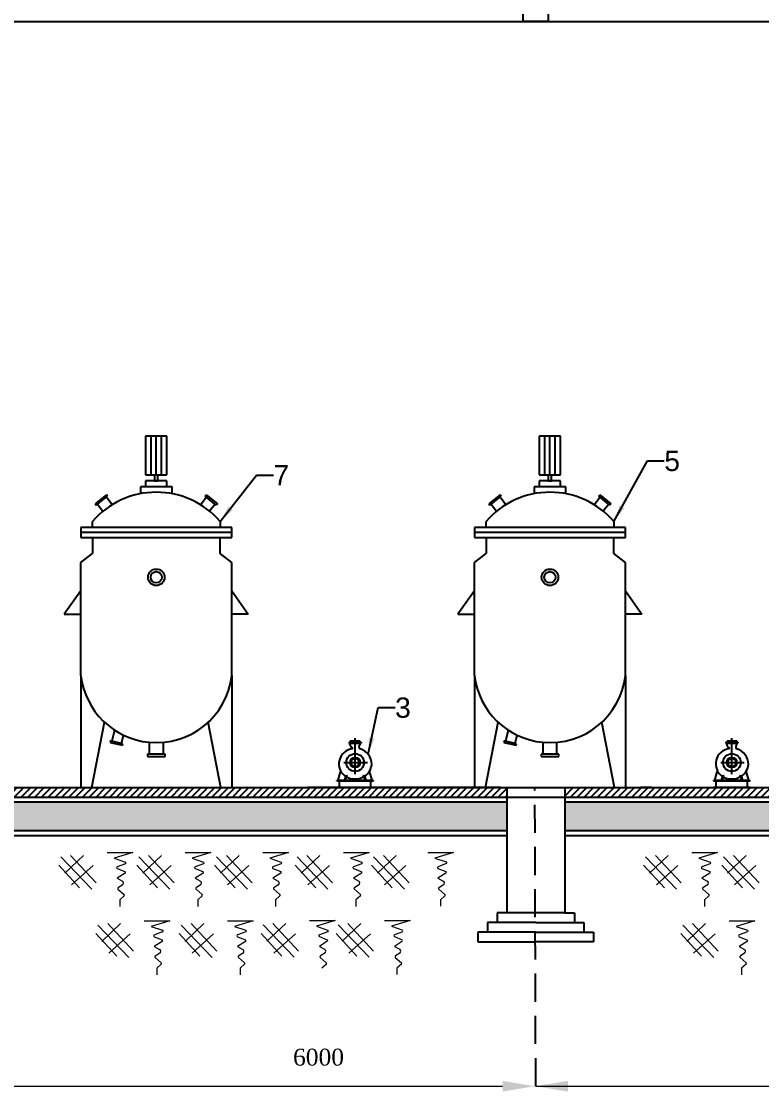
# Model space of a CAD drawing. Header units: inches. Extents: x 102447 to 288095, y 37526 to 105682.
# Drawn here: x 109197 to 110512, y 76817 to 78717 of the extents above; entities that cross this region are included whole.
import ezdxf

# ---------------------------------------------------------------- set-up
doc = ezdxf.new("R2010")
doc.units = ezdxf.units.IN
doc.header["$LTSCALE"] = 200
doc.header["$MEASUREMENT"] = 0
for name, pattern in [('CENTER', [17.5, 13, -1.5, 1.5, -1.5]), ('DASHED2', [0.375, 0.25, -0.125]), ('HIDDENX2', [0.75, 0.5, -0.25])]:
    doc.linetypes.add(name, pattern=pattern)
for name, color, linetype, lineweight in [('cat', 5, 'DASHED2', 25), ('KI HIEU', 40, 'Continuous', 25), ('kich thuoc', 112, 'Continuous', 18), ('nen', 30, 'Continuous', 20)]:
    doc.layers.add(name, color=color, linetype=linetype, lineweight=lineweight)
doc.styles.get("Standard").update_dxf_attribs({"font": 'Font - TrueType - Arial.ttf'})
doc.dimstyles.get("Standard").update_dxf_attribs({"dimtxt": 30, "dimasz": 30, "dimexe": 0.18, "dimexo": 0.0625, "dimgap": 1, "dimtad": 1, "dimtoh": 1, "dimdec": 0, "dimzin": 0, "dimdsep": 46, "dimtxsty": 'Standard', "dimcen": 0.09, "dimadec": 0, "dimazin": 0, "dimtfac": 1, "dimtdec": 0, "dimtofl": 0, "dimtmove": 0, "dimatfit": 3, "dimfxl": 1, "dimtolj": 1, "dimtzin": 0, "dimarcsym": 0})
pattern_1 = [(45, (74868.65, 69824.75), (-6.0569414, 6.0569414), [])]
pattern_2 = [(45, (73707.245, 69821.266), (-6.0569414, 6.0569414), [])]

# ---------------------------------------------------------------- blocks, each defined once
blk = doc.blocks.new('PUMP-5-F')
for p, q in [((-0.084, 0.375), (0.084, 0.375)), ((-0.084, 0.375), (-0.084, 0.355)), ((0.084, 0.375), (0.084, 0.355)), ((-0.104, 0.355), (0.104, 0.355)), ((-0.104, 0.355), (-0.104, 0.335)), ((-0.104, 0.335), (0.104, 0.335)), ((-0.089, 0.315), (-0.092, 0.335)), ((0.089, 0.315), (0.089, 0.335)), ((0.104, 0.355), (0.104, 0.335)), ((-0.295, -0.304), (-0.253, -0.16)), ((0.295, -0.304), (0.25, -0.15)), ((-0.32, -0.32), (-0.32, -0.31)), ((-0.32, -0.31), (0.32, -0.31)), ((-0.32, -0.32), (0.32, -0.32)), ((-0.295, -0.304), (0.295, -0.304)), ((-0.27, -0.425), (-0.27, -0.32)), ((-0.165, -0.238), (-0.186, -0.304)), ((-0.15, -0.243), (-0.17, -0.304)), ((0.15, -0.243), (0.17, -0.304)), ((0.165, -0.238), (0.186, -0.304)), ((0.27, -0.425), (0.27, -0.32)), ((0.32, -0.32), (0.32, -0.31)), ((-0.32, -0.425), (0.32, -0.425)), ((-0.32, -0.435), (-0.32, -0.425)), ((-0.32, -0.435), (0.32, -0.435)), ((0.32, -0.435), (0.32, -0.425))]:
    blk.add_line(p, q)
at = {"color": 8, "linetype": 'CENTER', "ltscale": 0.1}
for p, q in [((0, -0.2), (0, 0.42)), ((-0.194, 0), (0.214, 0))]:
    blk.add_line(p, q, dxfattribs=at)
for radius in [0.154, 0.0878, 0.0706]:
    blk.add_circle((0, 0), radius)
for centre, radius, start, end in [((-0.017, -0.023), 0.264, 96.9255, 235.7497), ((-0.012, 0.328), 0.0787, 189.3044, 241.7281), ((-0.055, 0.249), 0.0117, 303.9544, 56.0456), ((0.119, 0.273), 0.0518, 126.0695, 228.3449), ((0.011, -0.033), 0.278, 0.3028, 74.4939), ((0.01, -0.003), 0.28, 303.4296, 354.1995), ((-0.18, -0.232), 0.0169, 336.5811, 49.1689), ((-0.017, 0.001), 0.286, 241.6313, 273.3611), ((-0.137, -0.245), 0.0136, 76.3265, 170.9387), ((0.005, 0.005), 0.289, 268.948, 300.2335), ((0.137, -0.245), 0.0136, 9.0613, 103.6735), ((0.18, -0.232), 0.0169, 130.8311, 203.4189)]:
    blk.add_arc(centre, radius, start, end)

msp = doc.modelspace()

# ---------------------------------------------------------------- hatches: boundary and pattern name
at = {"layer": 'cat'}
h = msp.add_hatch(dxfattribs=at)
h.set_pattern_fill('ANSI31', color=256, scale=68.526469, style=0)
h.set_pattern_definition(pattern_2)
edge = h.paths.add_edge_path()
edge.add_line((104865.1, 77346.3), (106052.1, 77346.3))
h.paths.add_polyline_path([(109134.6, 77356.6), (109134.6, 77339.5), (110059.7, 77339.5), (110059.7, 77356.6)])
h = msp.add_hatch(dxfattribs=at)
h.set_pattern_fill('ANSI31', color=256, scale=68.526469, style=0)
h.set_pattern_definition(pattern_1)
edge = h.paths.add_edge_path()
edge.add_line((106026.5, 77349.8), (107213.5, 77349.8))
h.paths.add_polyline_path([(110162.5, 77356.6), (110162.5, 77339.5), (111087.6, 77339.5), (111087.6, 77356.6)])
h = msp.add_hatch(dxfattribs=at)
h.set_pattern_fill('ANSI31', color=256, scale=68.526469, style=0)
h.set_pattern_definition([(45, (74514.543, 69825.52), (-6.0569414, 6.0569414), [])])
edge = h.paths.add_edge_path()
edge.add_line((111785.9, 77350.6), (110598.8, 77350.6))
h.paths.add_polyline_path([(106976, 77339.5), (106976, 77356.6), (106894.9, 77356.6), (106878, 77339.5)])
h = msp.add_hatch(dxfattribs=at)
h.set_pattern_fill('ANSI31', color=256, scale=68.526469, style=0)
h.set_pattern_definition(pattern_1)
edge = h.paths.add_edge_path()
edge.add_line((112140, 77349.8), (110953, 77349.8))
h.paths.add_polyline_path([(108003.9, 77356.6), (108003.9, 77339.5), (107078.8, 77339.5), (107078.8, 77356.6)])
h = msp.add_hatch(dxfattribs=at)
h.set_pattern_fill('ANSI31', color=256, scale=68.526469, style=0)
h.set_pattern_definition([(45, (76888.821, 69821.266), (-6.0569414, 6.0569414), [])])
edge = h.paths.add_edge_path()
edge.add_line((108046.7, 77346.3), (109233.7, 77346.3))
edge = h.paths.add_edge_path()
edge.add_line((113258.4, 77339.5), (113258.4, 77356.6))
edge.add_line((113258.4, 77356.6), (112281.9, 77356.6))
edge.add_line((112281.9, 77356.6), (112281.9, 77339.5))
edge.add_line((112281.9, 77339.5), (113241.3, 77339.5))
h = msp.add_hatch(dxfattribs=at)
h.set_pattern_fill('ANSI31', color=256, scale=68.526469, style=0)
h.set_pattern_definition(pattern_2)
edge = h.paths.add_edge_path()
edge.add_line((113301.4, 77346.3), (112114.4, 77346.3))
h.paths.add_polyline_path([(109031.8, 77356.6), (109031.8, 77339.5), (108106.7, 77339.5), (108106.7, 77356.6)])
h = msp.add_hatch(dxfattribs=at)
h.set_pattern_fill('ANSI31', color=256, scale=68.526469, style=0)
h.set_pattern_definition([(45, (78050.226, 69824.75), (-6.0569414, 6.0569414), [])])
edge = h.paths.add_edge_path()
edge.add_line((109208.1, 77349.8), (110395.1, 77349.8))
h.paths.add_polyline_path([(113327, 77356.6), (113327, 77339.5), (114303.5, 77339.5), (114303.5, 77356.6)])
at = {"layer": 'KI HIEU', "linetype": 'HIDDENX2', "ltscale": 100}
h = msp.add_hatch(dxfattribs=at)
h.set_pattern_fill('AR-CONC', color=256, scale=11.421078, style=0)
h.set_pattern_definition([(50, (66190.465, 69974.37), (81.91885, -7.16697), [8.56581, -94.2239]), (355, (66190.465, 69974.37), (-15.8469, 85.90845), [6.85265, -75.37912]), (100.4514, (66197.29, 69973.775), (66.07201, 78.74143), [7.27982, -80.07799]), (46.1842, (66190.46, 69997.21), (121.89044, -18.90406), [12.8487, -141.33584]), (96.6356, (66200.62, 69995.64), (106.74856, 111.25476), [10.91973, -120.11696]), (351.1842, (66190.46, 69997.21), (106.74847, 111.25485), [10.27897, -113.06867]), (21, (66201.886, 69991.504), (68.17322, -45.98342), [8.56581, -94.2239]), (326, (66201.89, 69991.504), (27.78923, 82.81995), [6.85265, -75.37912]), (71.4514, (66207.57, 69987.67), (95.96248, 36.83646), [7.27982, -80.07799]), (37.5, (66190.465, 69974.373), (1.388787, 38.020068), [0, -74.46543, 0, -76.521224, 0, -75.664643]), (7.5, (66190.465, 69974.373), (30.045378, 45.04607), [0, -43.62852, 0, -72.75227, 0, -28.838223]), (327.5, (66164.996, 69974.373), (60.968278, -2.57601), [0, -28.552696, 0, -89.08441, 0, -118.20816]), (317.5, (66153.575, 69974.373), (66.60615, 11.43307), [0, -37.118504, 0, -59.161185, 0, -83.944925])])
h.paths.add_polyline_path([(110059.7, 77279.5), (110059.7, 77330.9), (109134.6, 77330.9), (109134.6, 77279.5)])
h.paths.add_polyline_path([(111087.6, 77279.5), (111087.6, 77330.9), (110162.5, 77330.9), (110162.5, 77279.5)])

# ---------------------------------------------------------------- linework, layer by layer
for p, q in [((110088.8, 78717.4), (110088.8, 78788.9)), ((110133.5, 78717.4), (110133.5, 78788.9)), ((109083.3, 78717.4), (111190.5, 78717.4)), ((110133.5, 78717.4), (110088.8, 78717.4)), ((109455.5, 77980.6), (109417.8, 77980.6)), ((109417.8, 77980.6), (109417.8, 77912.2)), ((109427.3, 77980.6), (109427.3, 77912.2)), ((109436.7, 77912.2), (109436.7, 77980.6)), ((109446, 77912.2), (109446, 77980.6)), ((109455.5, 77912.2), (109455.5, 77980.6)), ((110155, 77980.6), (110117.4, 77980.6)), ((110117.4, 77980.6), (110117.4, 77912.2)), ((110126.8, 77980.6), (110126.8, 77912.2)), ((110136.2, 77912.2), (110136.2, 77980.6)), ((110145.6, 77912.2), (110145.6, 77980.6)), ((110155, 77912.2), (110155, 77980.6)), ((109417.8, 77912.2), (109455.5, 77912.2)), ((109422.8, 77912.2), (109450.5, 77912.2)), ((109427.3, 77912.2), (109446, 77912.2)), ((109429.5, 77912.2), (109443.8, 77912.2)), ((109433.6, 77912.2), (109433.6, 77901.6)), ((109439.6, 77901.6), (109439.6, 77912.2)), ((110117.4, 77912.2), (110155, 77912.2)), ((110122.4, 77912.2), (110150, 77912.2)), ((110126.8, 77912.2), (110145.6, 77912.2)), ((110129, 77912.2), (110143.3, 77912.2)), ((110133.1, 77912.2), (110133.1, 77901.6)), ((110139.2, 77901.6), (110139.2, 77912.2)), ((109455.4, 77901.6), (109417.8, 77901.6)), ((109417.8, 77901.6), (109417.8, 77890.8)), ((109433.6, 77901.6), (109439.6, 77901.6)), ((109455.4, 77890.8), (109455.4, 77901.6)), ((110154.9, 77901.6), (110117.3, 77901.6)), ((110117.3, 77901.6), (110117.3, 77890.8)), ((110133.1, 77901.6), (110139.2, 77901.6)), ((110154.9, 77890.8), (110154.9, 77901.6)), ((109348.2, 77876.3), (109328.2, 77860.8)), ((109330.1, 77858.4), (109350.1, 77873.9)), ((109350.1, 77873.9), (109348.2, 77876.3)), ((109464.9, 77890.8), (109408.6, 77890.8)), ((109408.6, 77890.8), (109408.6, 77878.5)), ((109457.3, 77890.8), (109416.2, 77890.8)), ((109464.9, 77878.5), (109464.9, 77890.8)), ((109523.4, 77873.9), (109525.3, 77876.3)), ((109543.4, 77858.4), (109523.4, 77873.9)), ((109525.3, 77876.3), (109545.3, 77860.8)), ((110047.7, 77876.3), (110027.8, 77860.8)), ((110029.7, 77858.4), (110049.6, 77873.9)), ((110049.6, 77873.9), (110047.7, 77876.3)), ((110164.4, 77890.8), (110108.2, 77890.8)), ((110108.2, 77890.8), (110108.2, 77878.5)), ((110156.8, 77890.8), (110115.7, 77890.8)), ((110164.4, 77878.5), (110164.4, 77890.8)), ((110222.9, 77873.9), (110224.8, 77876.3)), ((110242.9, 77858.4), (110222.9, 77873.9)), ((110224.8, 77876.3), (110244.8, 77860.8)), ((109328.2, 77860.8), (109330.1, 77858.4)), ((109332.2, 77860), (109342, 77847.4)), ((109358.3, 77859), (109348.1, 77872.3)), ((109515.2, 77859), (109525.4, 77872.3)), ((109541.3, 77860), (109531.6, 77847.4)), ((109545.3, 77860.8), (109543.4, 77858.4)), ((110027.8, 77860.8), (110029.7, 77858.4)), ((110031.7, 77860), (110041.5, 77847.4)), ((110057.9, 77859), (110047.6, 77872.3)), ((110214.7, 77859), (110225, 77872.3)), ((110240.9, 77860), (110231.1, 77847.4)), ((110244.8, 77860.8), (110242.9, 77858.4)), ((109302.7, 77818.4), (109302.7, 77800.5)), ((109570.8, 77818.4), (109302.7, 77818.4)), ((109323.2, 77818.4), (109323.2, 77829.1)), ((109550.3, 77829.1), (109550.3, 77818.4)), ((109570.8, 77800.5), (109570.8, 77818.4)), ((110002.3, 77818.4), (110002.3, 77800.5)), ((110270.3, 77818.4), (110002.3, 77818.4)), ((110022.7, 77818.4), (110022.7, 77829.1)), ((110249.9, 77829.1), (110249.9, 77818.4)), ((110270.3, 77800.5), (110270.3, 77818.4)), ((109570.8, 77809.4), (109302.7, 77809.4)), ((109302.7, 77800.5), (109570.8, 77800.5)), ((109323.2, 77800.5), (109323.2, 77772.3)), ((109550.3, 77772.3), (109550.3, 77800.5)), ((110270.3, 77809.4), (110002.3, 77809.4)), ((110002.3, 77800.5), (110270.3, 77800.5)), ((110022.7, 77800.5), (110022.7, 77772.3)), ((110249.9, 77772.3), (110249.9, 77800.5)), ((109302.7, 77756.5), (109323.2, 77772.3)), ((109570.8, 77756.5), (109550.3, 77772.3)), ((110002.3, 77756.5), (110022.7, 77772.3)), ((110270.3, 77756.5), (110249.9, 77772.3)), ((109302.7, 77555.4), (109302.7, 77756.5)), ((109570.8, 77555.4), (109570.8, 77756.5)), ((110002.3, 77555.4), (110002.3, 77756.5)), ((110270.3, 77555.4), (110270.3, 77756.5)), ((109302.7, 77706), (109273.3, 77664.4)), ((109570.8, 77706), (109600.2, 77664.4)), ((110002.3, 77706), (109972.8, 77664.4)), ((110270.3, 77706), (110299.8, 77664.4)), ((109273.3, 77664.4), (109302.7, 77664.4)), ((109600.2, 77664.4), (109570.8, 77664.4)), ((109972.8, 77664.4), (110002.3, 77664.4)), ((110299.8, 77664.4), (110270.3, 77664.4)), ((109302.7, 77555.4), (109302.7, 77356.6)), ((109570.8, 77555.4), (109570.8, 77356.6)), ((110002.3, 77555.4), (110002.3, 77356.6)), ((110270.3, 77555.4), (110270.3, 77356.6)), ((109322, 77356.6), (109344.8, 77472.6)), ((109362.4, 77458.8), (109357.8, 77439)), ((109551.5, 77356.6), (109528.7, 77472.6)), ((110021.5, 77356.6), (110044.3, 77472.6)), ((110062, 77458.8), (110057.4, 77439)), ((110251, 77356.6), (110228.3, 77472.6)), ((109355.6, 77439.5), (109355, 77436.9)), ((109355, 77436.9), (109376.6, 77431.9)), ((109377.2, 77434.5), (109355.6, 77439.5)), ((109375, 77435), (109378.4, 77449.7)), ((109424.2, 77437.2), (109424.2, 77415.9)), ((109449.3, 77415.9), (109449.3, 77437.2)), ((110055.2, 77439.5), (110054.5, 77436.9)), ((110054.5, 77436.9), (110076.1, 77431.9)), ((110076.7, 77434.5), (110055.2, 77439.5)), ((110074.5, 77435), (110077.9, 77449.7)), ((110123.7, 77437.2), (110123.7, 77415.9)), ((110148.8, 77415.9), (110148.8, 77437.2)), ((109376.6, 77431.9), (109377.2, 77434.5)), ((110076.1, 77431.9), (110076.7, 77434.5)), ((109420.9, 77415.9), (109420.9, 77412)), ((109452.6, 77415.9), (109420.9, 77415.9)), ((109420.9, 77412), (109452.6, 77412)), ((109452.6, 77412), (109452.6, 77415.9)), ((110120.5, 77415.9), (110120.5, 77412)), ((110152.1, 77415.9), (110120.5, 77415.9)), ((110120.5, 77412), (110152.1, 77412)), ((110152.1, 77412), (110152.1, 77415.9)), ((109134.6, 77356.6), (110162.5, 77356.6)), ((110048.6, 77356.6), (109706, 77356.6)), ((110162.5, 77356.6), (111087.6, 77356.6)), ((110316.6, 77356.6), (110297.4, 77356.6)), ((109134.6, 77339.5), (110162.5, 77339.5)), ((110059.7, 77330.9), (109134.6, 77330.9)), ((110162.5, 77339.5), (111087.6, 77339.5)), ((111087.6, 77330.9), (110162.5, 77330.9)), ((110059.7, 77279.5), (109134.6, 77279.5)), ((110059.7, 77270.9), (109134.6, 77270.9)), ((111087.6, 77279.5), (110162.5, 77279.5)), ((111087.6, 77270.9), (110162.5, 77270.9))]:
    msp.add_line(p, q)
at = {"color": 6}
for p, q in [((110059.7, 77356.6), (110059.7, 77133.9)), ((110162.5, 77356.6), (110162.5, 77133.9)), ((110059.7, 77133.9), (110042.6, 77133.9)), ((110042.6, 77133.9), (110042.6, 77116.8)), ((110162.5, 77133.9), (110059.7, 77133.9)), ((110162.5, 77133.9), (110179.7, 77133.9)), ((110179.7, 77133.9), (110179.7, 77116.8)), ((110111.1, 77116.8), (110025.5, 77116.8)), ((110025.5, 77116.8), (110025.5, 77099.6)), ((110111.1, 77116.8), (110196.8, 77116.8)), ((110196.8, 77116.8), (110196.8, 77099.6)), ((110111.1, 77099.6), (110008.3, 77099.6)), ((110008.3, 77099.6), (110008.3, 77082.5)), ((110111.1, 77099.6), (110213.9, 77099.6)), ((110213.9, 77099.6), (110213.9, 77082.5)), ((110008.3, 77082.5), (110111.1, 77082.5)), ((110213.9, 77082.5), (110111.1, 77082.5))]:
    msp.add_line(p, q, dxfattribs=at)
for centre, radius in [((109436.8, 77730.1), 14.7), ((110136.3, 77730.1), 14.7), ((109436.8, 77730.1), 10), ((110136.3, 77730.1), 10)]:
    msp.add_circle(centre, radius)
for centre, radius, start, end in [((109436.8, 77731.3), 149.9, 40.7315, 139.2685), ((110136.3, 77731.3), 149.9, 40.7315, 139.2685), ((109436.8, 77571.4), 135, 186.8327, 264.6611), ((109436.8, 77571.4), 135, 264.6611, 353.1673), ((110136.3, 77571.4), 135, 186.8327, 264.6611), ((110136.3, 77571.4), 135, 264.6611, 353.1673)]:
    msp.add_arc(centre, radius, start, end)
at = {"layer": 'cat', "color": 177, "true_color": 0x293189}
msp.add_line((110111.1, 76826.2), (110109.6, 77357.5), dxfattribs=at)
at = {"layer": 'kich thuoc', "linetype": 'Continuous', "lineweight": 20}
for p, q in [((109083.2, 76826.2), (110052.1, 76826.2)), ((110111.1, 76826.2), (111080, 76826.2))]:
    msp.add_line(p, q, dxfattribs=at)
for points in [[(110052.1, 76835.7), (110052.1, 76816.7), (110109.2, 76826.2)], [(110168.2, 76835.7), (110168.2, 76816.7), (110111.1, 76826.2)]]:
    msp.add_solid(points, dxfattribs=at)
at = {"layer": 'nen', "linetype": 'ByBlock', "ltscale": 15}
for p, q in [((109266.9, 77233.8), (109322, 77176.2)), ((109266.9, 77233.8), (109322, 77176.2)), ((109307.3, 77236.2), (109274.1, 77204.7)), ((109307.3, 77236.2), (109274.1, 77204.7)), ((109284.6, 77236.2), (109330.1, 77187.2)), ((109284.6, 77236.2), (109330.1, 77187.2)), ((109349.4, 77241.5), (109395, 77241.5)), ((109349.4, 77241.5), (109395, 77241.5)), ((109395, 77241.5), (109361.8, 77231.3)), ((109395, 77241.5), (109361.8, 77231.3)), ((109361.8, 77231.3), (109381.9, 77224.4)), ((109361.8, 77231.3), (109381.9, 77224.4)), ((109405.6, 77233.8), (109460.7, 77176.2)), ((109405.6, 77233.8), (109460.7, 77176.2)), ((109446, 77236.2), (109412.7, 77204.7)), ((109446, 77236.2), (109412.7, 77204.7)), ((109423.2, 77236.2), (109468.8, 77187.2)), ((109423.2, 77236.2), (109468.8, 77187.2)), ((109488.1, 77241.5), (109533.6, 77241.5)), ((109488.1, 77241.5), (109533.6, 77241.5)), ((109533.6, 77241.5), (109500.5, 77231.3)), ((109533.6, 77241.5), (109500.5, 77231.3)), ((109500.5, 77231.3), (109520.5, 77224.4)), ((109500.5, 77231.3), (109520.5, 77224.4)), ((109543.8, 77233.8), (109598.9, 77176.2)), ((109543.8, 77233.8), (109598.9, 77176.2)), ((109584.2, 77236.2), (109550.9, 77204.7)), ((109584.2, 77236.2), (109550.9, 77204.7)), ((109561.5, 77236.2), (109607, 77187.2)), ((109561.5, 77236.2), (109607, 77187.2)), ((109626.3, 77241.5), (109671.9, 77241.5)), ((109626.3, 77241.5), (109671.9, 77241.5)), ((109671.9, 77241.5), (109638.7, 77231.3)), ((109671.9, 77241.5), (109638.7, 77231.3)), ((109638.7, 77231.3), (109658.8, 77224.4)), ((109638.7, 77231.3), (109658.8, 77224.4)), ((109686.9, 77233.8), (109741.9, 77176.2)), ((109686.9, 77233.8), (109741.9, 77176.2)), ((109727.3, 77236.2), (109694, 77204.7)), ((109727.3, 77236.2), (109694, 77204.7)), ((109704.5, 77236.2), (109750.1, 77187.2)), ((109704.5, 77236.2), (109750.1, 77187.2)), ((109769.4, 77241.5), (109814.9, 77241.5)), ((109769.4, 77241.5), (109814.9, 77241.5)), ((109814.9, 77241.5), (109781.8, 77231.3)), ((109814.9, 77241.5), (109781.8, 77231.3)), ((109781.8, 77231.3), (109801.8, 77224.4)), ((109781.8, 77231.3), (109801.8, 77224.4)), ((109822.7, 77233.8), (109877.7, 77176.2)), ((109822.7, 77233.8), (109877.7, 77176.2)), ((109863.1, 77236.2), (109829.8, 77204.7)), ((109863.1, 77236.2), (109829.8, 77204.7)), ((109840.3, 77236.2), (109885.9, 77187.2)), ((109840.3, 77236.2), (109885.9, 77187.2)), ((109919.6, 77241.5), (109965.1, 77241.5)), ((109919.6, 77241.5), (109965.1, 77241.5)), ((109965.1, 77241.5), (109932, 77231.4)), ((109965.1, 77241.5), (109932, 77231.4)), ((109932, 77231.4), (109952, 77224.5)), ((109932, 77231.4), (109952, 77224.5)), ((110306.2, 77233.8), (110361.3, 77176.2)), ((110306.2, 77233.8), (110361.3, 77176.2)), ((110346.6, 77236.2), (110313.3, 77204.7)), ((110346.6, 77236.2), (110313.3, 77204.7)), ((110323.9, 77236.2), (110369.4, 77187.2)), ((110323.9, 77236.2), (110369.4, 77187.2)), ((110388.7, 77241.5), (110434.2, 77241.5)), ((110388.7, 77241.5), (110434.2, 77241.5)), ((110434.2, 77241.5), (110401.1, 77231.3)), ((110434.2, 77241.5), (110401.1, 77231.3)), ((110401.1, 77231.3), (110421.1, 77224.4)), ((110401.1, 77231.3), (110421.1, 77224.4)), ((110444.9, 77233.8), (110500, 77176.2)), ((110444.9, 77233.8), (110500, 77176.2)), ((110485.3, 77236.2), (110452, 77204.7)), ((110485.3, 77236.2), (110452, 77204.7)), ((110462.5, 77236.2), (110508.1, 77187.2)), ((110462.5, 77236.2), (110508.1, 77187.2)), ((109263.5, 77218.7), (109300.3, 77178.5)), ((109263.5, 77218.7), (109300.3, 77178.5)), ((109324.5, 77218.2), (109286.3, 77183.7)), ((109324.5, 77218.2), (109286.3, 77183.7)), ((109381.9, 77221.4), (109367.2, 77216.1)), ((109381.9, 77221.4), (109367.2, 77216.1)), ((109367.2, 77213.1), (109381, 77207.5)), ((109367.2, 77213.1), (109381, 77207.5)), ((109402.2, 77218.7), (109439, 77178.5)), ((109402.2, 77218.7), (109439, 77178.5)), ((109463.1, 77218.2), (109425, 77183.7)), ((109463.1, 77218.2), (109425, 77183.7)), ((109505.8, 77213.1), (109519.7, 77207.5)), ((109505.8, 77213.1), (109519.7, 77207.5)), ((109520.6, 77221.4), (109505.9, 77216.1)), ((109520.6, 77221.4), (109505.9, 77216.1)), ((109540.4, 77218.7), (109577.2, 77178.5)), ((109540.4, 77218.7), (109577.2, 77178.5)), ((109601.4, 77218.2), (109563.2, 77183.7)), ((109601.4, 77218.2), (109563.2, 77183.7)), ((109658.8, 77221.4), (109644.1, 77216.1)), ((109658.8, 77221.4), (109644.1, 77216.1)), ((109644.1, 77213.1), (109657.9, 77207.5)), ((109644.1, 77213.1), (109657.9, 77207.5)), ((109683.5, 77218.7), (109720.3, 77178.5)), ((109683.5, 77218.7), (109720.3, 77178.5)), ((109744.4, 77218.2), (109706.3, 77183.7)), ((109744.4, 77218.2), (109706.3, 77183.7)), ((109787.1, 77213.1), (109800.9, 77207.5)), ((109787.1, 77213.1), (109800.9, 77207.5)), ((109801.9, 77221.4), (109787.2, 77216.1)), ((109801.9, 77221.4), (109787.2, 77216.1)), ((109819.3, 77218.7), (109856.1, 77178.5)), ((109819.3, 77218.7), (109856.1, 77178.5)), ((109880.2, 77218.2), (109842.1, 77183.7)), ((109880.2, 77218.2), (109842.1, 77183.7)), ((109937.3, 77213.1), (109951.2, 77207.5)), ((109937.3, 77213.1), (109951.2, 77207.5)), ((109952.1, 77221.5), (109937.4, 77216.1)), ((109952.1, 77221.5), (109937.4, 77216.1)), ((110302.8, 77218.7), (110339.6, 77178.5)), ((110302.8, 77218.7), (110339.6, 77178.5)), ((110363.7, 77218.2), (110325.6, 77183.7)), ((110363.7, 77218.2), (110325.6, 77183.7)), ((110406.4, 77213.1), (110420.3, 77207.5)), ((110406.4, 77213.1), (110420.3, 77207.5)), ((110421.2, 77221.4), (110406.5, 77216.1)), ((110421.2, 77221.4), (110406.5, 77216.1)), ((110441.5, 77218.7), (110478.3, 77178.5)), ((110441.5, 77218.7), (110478.3, 77178.5)), ((110502.4, 77218.2), (110464.3, 77183.7)), ((110502.4, 77218.2), (110464.3, 77183.7)), ((109381.2, 77204.6), (109367.1, 77195.7)), ((109381.2, 77204.6), (109367.1, 77195.7)), ((109367.1, 77195.7), (109376.5, 77190.5)), ((109367.1, 77195.7), (109376.5, 77190.5)), ((109519.9, 77204.6), (109505.8, 77195.7)), ((109519.9, 77204.6), (109505.8, 77195.7)), ((109505.8, 77195.7), (109515.1, 77190.5)), ((109505.8, 77195.7), (109515.1, 77190.5)), ((109658.1, 77204.6), (109644, 77195.7)), ((109658.1, 77204.6), (109644, 77195.7)), ((109644, 77195.7), (109653.4, 77190.5)), ((109644, 77195.7), (109653.4, 77190.5)), ((109801.2, 77204.6), (109787.1, 77195.7)), ((109801.2, 77204.6), (109787.1, 77195.7)), ((109787.1, 77195.7), (109796.4, 77190.5)), ((109787.1, 77195.7), (109796.4, 77190.5)), ((109951.4, 77204.7), (109937.3, 77195.7)), ((109951.4, 77204.7), (109937.3, 77195.7)), ((109937.3, 77195.7), (109946.7, 77190.6)), ((109937.3, 77195.7), (109946.7, 77190.6)), ((110420.5, 77204.6), (110406.4, 77195.7)), ((110420.5, 77204.6), (110406.4, 77195.7)), ((110406.4, 77195.7), (110415.8, 77190.5)), ((110406.4, 77195.7), (110415.8, 77190.5)), ((109368.7, 77176.1), (109379.5, 77166.5)), ((109368.7, 77176.1), (109379.5, 77166.5)), ((109376.7, 77183.7), (109368.9, 77178.6)), ((109376.7, 77183.7), (109368.9, 77178.6)), ((109507.4, 77176.1), (109518.2, 77166.5)), ((109507.4, 77176.1), (109518.2, 77166.5)), ((109515.4, 77183.7), (109507.6, 77178.6)), ((109515.4, 77183.7), (109507.6, 77178.6)), ((109645.6, 77176.1), (109656.4, 77166.5)), ((109645.6, 77176.1), (109656.4, 77166.5)), ((109653.6, 77183.7), (109645.8, 77178.6)), ((109653.6, 77183.7), (109645.8, 77178.6)), ((109788.7, 77176.1), (109799.4, 77166.5)), ((109788.7, 77176.1), (109799.4, 77166.5)), ((109796.7, 77183.7), (109788.9, 77178.6)), ((109796.7, 77183.7), (109788.9, 77178.6)), ((109938.9, 77176.1), (109949.7, 77166.6)), ((109938.9, 77176.1), (109949.7, 77166.6)), ((109946.9, 77183.7), (109939.1, 77178.7)), ((109946.9, 77183.7), (109939.1, 77178.7)), ((110408, 77176.1), (110418.8, 77166.5)), ((110408, 77176.1), (110418.8, 77166.5)), ((110416, 77183.7), (110408.2, 77178.6)), ((110416, 77183.7), (110408.2, 77178.6)), ((109379.5, 77164.1), (109371.7, 77157)), ((109379.5, 77164.1), (109371.7, 77157)), ((109371.7, 77157), (109371.7, 77145.6)), ((109371.7, 77157), (109371.7, 77145.6)), ((109518.2, 77164.1), (109510.4, 77157)), ((109518.2, 77164.1), (109510.4, 77157)), ((109510.4, 77157), (109510.4, 77145.6)), ((109510.4, 77157), (109510.4, 77145.6)), ((109656.4, 77164.1), (109648.6, 77157)), ((109656.4, 77164.1), (109648.6, 77157)), ((109648.6, 77157), (109648.6, 77145.6)), ((109648.6, 77157), (109648.6, 77145.6)), ((109799.5, 77164.1), (109791.6, 77157)), ((109799.5, 77164.1), (109791.6, 77157)), ((109791.6, 77157), (109791.6, 77145.6)), ((109791.6, 77157), (109791.6, 77145.6)), ((109949.7, 77164.2), (109941.9, 77157)), ((109949.7, 77164.2), (109941.9, 77157)), ((109941.9, 77157), (109941.9, 77145.7)), ((109941.9, 77157), (109941.9, 77145.7)), ((110418.8, 77164.1), (110411, 77157)), ((110418.8, 77164.1), (110411, 77157)), ((110411, 77157), (110411, 77145.6)), ((110411, 77157), (110411, 77145.6)), ((109373.4, 77115), (109340.1, 77083.5)), ((109373.4, 77115), (109340.1, 77083.5)), ((109350.6, 77115), (109396.2, 77066)), ((109350.6, 77115), (109396.2, 77066)), ((109415.5, 77120.2), (109461, 77120.2)), ((109415.5, 77120.2), (109461, 77120.2)), ((109461, 77120.2), (109427.9, 77110.1)), ((109461, 77120.2), (109427.9, 77110.1)), ((109521.3, 77115), (109488, 77083.5)), ((109521.3, 77115), (109488, 77083.5)), ((109498.5, 77115), (109544.1, 77066)), ((109498.5, 77115), (109544.1, 77066)), ((109563.4, 77120.2), (109608.9, 77120.2)), ((109563.4, 77120.2), (109608.9, 77120.2)), ((109608.9, 77120.2), (109575.8, 77110.1)), ((109608.9, 77120.2), (109575.8, 77110.1)), ((109666.8, 77115.2), (109633.5, 77083.7)), ((109666.8, 77115.2), (109633.5, 77083.7)), ((109644, 77115.2), (109689.6, 77066.2)), ((109644, 77115.2), (109689.6, 77066.2)), ((109708.9, 77120.5), (109754.4, 77120.5)), ((109708.9, 77120.5), (109754.4, 77120.5)), ((109754.4, 77120.5), (109721.3, 77110.3)), ((109754.4, 77120.5), (109721.3, 77110.3)), ((109800.2, 77115.2), (109766.9, 77083.7)), ((109800.2, 77115.2), (109766.9, 77083.7)), ((109777.4, 77115.2), (109823, 77066.2)), ((109777.4, 77115.2), (109823, 77066.2)), ((109842.2, 77120.5), (109887.8, 77120.5)), ((109842.2, 77120.5), (109887.8, 77120.5)), ((109842.2, 77120.5), (109887.8, 77120.5)), ((109842.2, 77120.5), (109887.8, 77120.5)), ((109887.8, 77120.5), (109854.7, 77110.3)), ((109887.8, 77120.5), (109854.7, 77110.3)), ((109887.8, 77120.5), (109854.7, 77110.3)), ((109887.8, 77120.5), (109854.7, 77110.3)), ((110412.7, 77115), (110379.4, 77083.5)), ((110412.7, 77115), (110379.4, 77083.5)), ((110389.9, 77115), (110435.5, 77066)), ((110389.9, 77115), (110435.5, 77066)), ((110454.8, 77120.2), (110500.3, 77120.2)), ((110454.8, 77120.2), (110500.3, 77120.2)), ((110500.3, 77120.2), (110467.2, 77110.1)), ((110500.3, 77120.2), (110467.2, 77110.1)), ((109329.6, 77097.5), (109366.4, 77057.2)), ((109329.6, 77097.5), (109366.4, 77057.2)), ((109333, 77112.5), (109388.1, 77055)), ((109333, 77112.5), (109388.1, 77055)), ((109390.5, 77096.9), (109352.4, 77062.5)), ((109390.5, 77096.9), (109352.4, 77062.5)), ((109427.9, 77110.1), (109447.9, 77103.2)), ((109427.9, 77110.1), (109447.9, 77103.2)), ((109448, 77100.2), (109433.3, 77094.8)), ((109448, 77100.2), (109433.3, 77094.8)), ((109477.5, 77097.5), (109514.3, 77057.2)), ((109477.5, 77097.5), (109514.3, 77057.2)), ((109480.9, 77112.5), (109536, 77055)), ((109480.9, 77112.5), (109536, 77055)), ((109538.4, 77096.9), (109500.3, 77062.5)), ((109538.4, 77096.9), (109500.3, 77062.5)), ((109575.8, 77110.1), (109595.8, 77103.2)), ((109575.8, 77110.1), (109595.8, 77103.2)), ((109595.9, 77100.2), (109581.2, 77094.8)), ((109595.9, 77100.2), (109581.2, 77094.8)), ((109623, 77097.7), (109659.8, 77057.4)), ((109623, 77097.7), (109659.8, 77057.4)), ((109626.4, 77112.7), (109681.5, 77055.2)), ((109626.4, 77112.7), (109681.5, 77055.2)), ((109683.9, 77097.1), (109645.8, 77062.7)), ((109683.9, 77097.1), (109645.8, 77062.7)), ((109721.3, 77110.3), (109741.3, 77103.4)), ((109721.3, 77110.3), (109741.3, 77103.4)), ((109741.4, 77100.4), (109726.7, 77095)), ((109741.4, 77100.4), (109726.7, 77095)), ((109756.4, 77097.7), (109793.2, 77057.4)), ((109756.4, 77097.7), (109793.2, 77057.4)), ((109759.7, 77112.7), (109814.8, 77055.2)), ((109759.7, 77112.7), (109814.8, 77055.2)), ((109817.3, 77097.1), (109779.2, 77062.7)), ((109817.3, 77097.1), (109779.2, 77062.7)), ((109854.7, 77110.3), (109874.7, 77103.4)), ((109854.7, 77110.3), (109874.7, 77103.4)), ((109854.7, 77110.3), (109874.7, 77103.4)), ((109854.7, 77110.3), (109874.7, 77103.4)), ((109874.7, 77100.4), (109860.1, 77095)), ((109874.7, 77100.4), (109860.1, 77095)), ((109874.7, 77100.4), (109860.1, 77095)), ((109874.7, 77100.4), (109860.1, 77095)), ((110368.9, 77097.5), (110405.7, 77057.2)), ((110368.9, 77097.5), (110405.7, 77057.2)), ((110372.3, 77112.5), (110427.3, 77055)), ((110372.3, 77112.5), (110427.3, 77055)), ((110429.8, 77096.9), (110391.7, 77062.5)), ((110429.8, 77096.9), (110391.7, 77062.5)), ((110467.2, 77110.1), (110487.2, 77103.2)), ((110467.2, 77110.1), (110487.2, 77103.2)), ((110487.2, 77100.2), (110472.6, 77094.8)), ((110487.2, 77100.2), (110472.6, 77094.8)), ((109433.2, 77091.8), (109447, 77086.2)), ((109433.2, 77091.8), (109447, 77086.2)), ((109447.3, 77083.4), (109433.2, 77074.4)), ((109447.3, 77083.4), (109433.2, 77074.4)), ((109581.1, 77091.8), (109595, 77086.2)), ((109581.1, 77091.8), (109595, 77086.2)), ((109595.2, 77083.4), (109581.1, 77074.4)), ((109595.2, 77083.4), (109581.1, 77074.4)), ((109726.6, 77092), (109740.4, 77086.4)), ((109726.6, 77092), (109740.4, 77086.4)), ((109740.7, 77083.6), (109726.6, 77074.6)), ((109740.7, 77083.6), (109726.6, 77074.6)), ((109860, 77092), (109873.8, 77086.4)), ((109860, 77092), (109873.8, 77086.4)), ((109860, 77092), (109873.8, 77086.4)), ((109860, 77092), (109873.8, 77086.4)), ((109874.1, 77083.6), (109860, 77074.6)), ((109874.1, 77083.6), (109860, 77074.6)), ((109874.1, 77083.6), (109860, 77074.6)), ((109874.1, 77083.6), (109860, 77074.6)), ((110472.5, 77091.8), (110486.3, 77086.2)), ((110472.5, 77091.8), (110486.3, 77086.2)), ((110486.6, 77083.4), (110472.5, 77074.4)), ((110486.6, 77083.4), (110472.5, 77074.4)), ((109433.2, 77074.4), (109442.5, 77069.3)), ((109433.2, 77074.4), (109442.5, 77069.3)), ((109442.8, 77062.4), (109435, 77057.3)), ((109442.8, 77062.4), (109435, 77057.3)), ((109581.1, 77074.4), (109590.5, 77069.3)), ((109581.1, 77074.4), (109590.5, 77069.3)), ((109590.7, 77062.4), (109582.9, 77057.3)), ((109590.7, 77062.4), (109582.9, 77057.3)), ((109726.6, 77074.6), (109735.9, 77069.5)), ((109726.6, 77074.6), (109735.9, 77069.5)), ((109736.2, 77062.7), (109728.4, 77057.6)), ((109736.2, 77062.7), (109728.4, 77057.6)), ((109860, 77074.6), (109869.3, 77069.5)), ((109860, 77074.6), (109869.3, 77069.5)), ((109860, 77074.6), (109869.3, 77069.5)), ((109860, 77074.6), (109869.3, 77069.5)), ((109869.6, 77062.7), (109861.7, 77057.6)), ((109869.6, 77062.7), (109861.7, 77057.6)), ((109869.6, 77062.7), (109861.7, 77057.6)), ((109869.6, 77062.7), (109861.7, 77057.6)), ((110472.5, 77074.4), (110481.8, 77069.3)), ((110472.5, 77074.4), (110481.8, 77069.3)), ((110482.1, 77062.4), (110474.2, 77057.3)), ((110482.1, 77062.4), (110474.2, 77057.3)), ((109434.8, 77054.8), (109445.5, 77045.2)), ((109434.8, 77054.8), (109445.5, 77045.2)), ((109445.6, 77042.9), (109437.8, 77035.7)), ((109445.6, 77042.9), (109437.8, 77035.7)), ((109582.7, 77054.8), (109593.5, 77045.2)), ((109582.7, 77054.8), (109593.5, 77045.2)), ((109593.5, 77042.9), (109585.7, 77035.7)), ((109593.5, 77042.9), (109585.7, 77035.7)), ((109728.2, 77055), (109738.9, 77045.5)), ((109728.2, 77055), (109738.9, 77045.5)), ((109739, 77043.1), (109731.2, 77035.9)), ((109739, 77043.1), (109731.2, 77035.9)), ((109861.5, 77055), (109872.3, 77045.5)), ((109861.5, 77055), (109872.3, 77045.5)), ((109861.5, 77055), (109872.3, 77045.5)), ((109861.5, 77055), (109872.3, 77045.5)), ((109872.3, 77043.1), (109864.5, 77035.9)), ((109872.3, 77043.1), (109864.5, 77035.9)), ((109872.3, 77043.1), (109864.5, 77035.9)), ((109872.3, 77043.1), (109864.5, 77035.9)), ((110474.1, 77054.8), (110484.8, 77045.2)), ((110474.1, 77054.8), (110484.8, 77045.2)), ((110484.8, 77042.9), (110477, 77035.7)), ((110484.8, 77042.9), (110477, 77035.7)), ((109437.8, 77035.7), (109437.8, 77024.3)), ((109437.8, 77035.7), (109437.8, 77024.3)), ((109585.7, 77035.7), (109585.7, 77024.3)), ((109585.7, 77035.7), (109585.7, 77024.3)), ((109864.5, 77035.9), (109864.5, 77024.6)), ((109864.5, 77035.9), (109864.5, 77024.6)), ((109864.5, 77035.9), (109864.5, 77024.6)), ((109864.5, 77035.9), (109864.5, 77024.6)), ((110477, 77035.7), (110477, 77024.3)), ((110477, 77035.7), (110477, 77024.3))]:
    msp.add_line(p, q, dxfattribs=at)
for centre, radius, start, end in [((109367.8, 77214.6), 1.6, 110.1172, 247.8543), ((109367.8, 77214.6), 1.6, 110.1172, 247.8543), ((109381.3, 77222.9), 1.6, 290.1172, 71.0478), ((109381.3, 77222.9), 1.6, 290.1172, 71.0478), ((109506.4, 77214.6), 1.6, 110.1172, 247.8543), ((109506.4, 77214.6), 1.6, 110.1172, 247.8543), ((109520, 77222.9), 1.6, 290.1172, 71.0478), ((109520, 77222.9), 1.6, 290.1172, 71.0478), ((109644.7, 77214.6), 1.6, 110.1172, 247.8543), ((109644.7, 77214.6), 1.6, 110.1172, 247.8543), ((109658.2, 77222.9), 1.6, 290.1172, 71.0478), ((109658.2, 77222.9), 1.6, 290.1172, 71.0478), ((109787.7, 77214.6), 1.6, 110.1172, 247.8543), ((109787.7, 77214.6), 1.6, 110.1172, 247.8543), ((109801.3, 77222.9), 1.6, 290.1172, 71.0478), ((109801.3, 77222.9), 1.6, 290.1172, 71.0478), ((109938, 77214.6), 1.6, 110.1172, 247.8543), ((109938, 77214.6), 1.6, 110.1172, 247.8543), ((109951.5, 77223), 1.6, 290.1172, 71.0478), ((109951.5, 77223), 1.6, 290.1172, 71.0478), ((110407, 77214.6), 1.6, 110.1172, 247.8543), ((110407, 77214.6), 1.6, 110.1172, 247.8543), ((110420.6, 77222.9), 1.6, 290.1172, 71.0478), ((110420.6, 77222.9), 1.6, 290.1172, 71.0478), ((109374.5, 77187), 3.99, 302.9968, 61.2142), ((109374.5, 77187), 3.99, 302.9968, 61.2142), ((109380.4, 77206), 1.6, 302.4444, 67.8543), ((109380.4, 77206), 1.6, 302.4444, 67.8543), ((109513.2, 77187), 3.99, 302.9968, 61.2142), ((109513.2, 77187), 3.99, 302.9968, 61.2142), ((109519, 77206), 1.6, 302.4444, 67.8543), ((109519, 77206), 1.6, 302.4444, 67.8543), ((109651.4, 77187), 3.99, 302.9968, 61.2142), ((109651.4, 77187), 3.99, 302.9968, 61.2142), ((109657.3, 77206), 1.6, 302.4444, 67.8543), ((109657.3, 77206), 1.6, 302.4444, 67.8543), ((109794.5, 77187), 3.99, 302.9968, 61.2142), ((109794.5, 77187), 3.99, 302.9968, 61.2142), ((109800.3, 77206), 1.6, 302.4444, 67.8543), ((109800.3, 77206), 1.6, 302.4444, 67.8543), ((109944.7, 77187.1), 3.99, 302.9968, 61.2142), ((109944.7, 77187.1), 3.99, 302.9968, 61.2142), ((109950.6, 77206), 1.6, 302.4444, 67.8543), ((109950.6, 77206), 1.6, 302.4444, 67.8543), ((110413.8, 77187), 3.99, 302.9968, 61.2142), ((110413.8, 77187), 3.99, 302.9968, 61.2142), ((110419.7, 77206), 1.6, 302.4444, 67.8543), ((110419.7, 77206), 1.6, 302.4444, 67.8543), ((109369.8, 77177.3), 1.6, 122.9968, 228.3959), ((109369.8, 77177.3), 1.6, 122.9968, 228.3959), ((109508.4, 77177.3), 1.6, 122.9968, 228.3959), ((109508.4, 77177.3), 1.6, 122.9968, 228.3959), ((109646.7, 77177.3), 1.6, 122.9968, 228.3959), ((109646.7, 77177.3), 1.6, 122.9968, 228.3959), ((109789.7, 77177.3), 1.6, 122.9968, 228.3959), ((109789.7, 77177.3), 1.6, 122.9968, 228.3959), ((109939.9, 77177.3), 1.6, 122.9968, 228.3959), ((109939.9, 77177.3), 1.6, 122.9968, 228.3959), ((110409, 77177.3), 1.6, 122.9968, 228.3959), ((110409, 77177.3), 1.6, 122.9968, 228.3959), ((109378.4, 77165.3), 1.6, 312.4809, 48.3959), ((109378.4, 77165.3), 1.6, 312.4809, 48.3959), ((109517.1, 77165.3), 1.6, 312.4809, 48.3959), ((109517.1, 77165.3), 1.6, 312.4809, 48.3959), ((109655.3, 77165.3), 1.6, 312.4809, 48.3959), ((109655.3, 77165.3), 1.6, 312.4809, 48.3959), ((109798.4, 77165.3), 1.6, 312.4809, 48.3959), ((109798.4, 77165.3), 1.6, 312.4809, 48.3959), ((109948.6, 77165.4), 1.6, 312.4809, 48.3959), ((109948.6, 77165.4), 1.6, 312.4809, 48.3959), ((110417.7, 77165.3), 1.6, 312.4809, 48.3959), ((110417.7, 77165.3), 1.6, 312.4809, 48.3959), ((109433.8, 77093.3), 1.6, 110.1172, 247.8543), ((109433.8, 77093.3), 1.6, 110.1172, 247.8543), ((109447.4, 77101.7), 1.6, 290.1172, 71.0478), ((109447.4, 77101.7), 1.6, 290.1172, 71.0478), ((109581.7, 77093.3), 1.6, 110.1172, 247.8543), ((109581.7, 77093.3), 1.6, 110.1172, 247.8543), ((109595.3, 77101.7), 1.6, 290.1172, 71.0478), ((109595.3, 77101.7), 1.6, 290.1172, 71.0478), ((109727.2, 77093.5), 1.6, 110.1172, 247.8543), ((109727.2, 77093.5), 1.6, 110.1172, 247.8543), ((109740.8, 77101.9), 1.6, 290.1172, 71.0478), ((109740.8, 77101.9), 1.6, 290.1172, 71.0478), ((109860.6, 77093.5), 1.6, 110.1172, 247.8543), ((109860.6, 77093.5), 1.6, 110.1172, 247.8543), ((109860.6, 77093.5), 1.6, 110.1172, 247.8543), ((109860.6, 77093.5), 1.6, 110.1172, 247.8543), ((110473.1, 77093.3), 1.6, 110.1172, 247.8543), ((110473.1, 77093.3), 1.6, 110.1172, 247.8543), ((110486.7, 77101.7), 1.6, 290.1172, 71.0478), ((110486.7, 77101.7), 1.6, 290.1172, 71.0478), ((109446.4, 77084.7), 1.6, 302.4444, 67.8543), ((109446.4, 77084.7), 1.6, 302.4444, 67.8543), ((109594.4, 77084.7), 1.6, 302.4444, 67.8543), ((109594.4, 77084.7), 1.6, 302.4444, 67.8543), ((109739.8, 77084.9), 1.6, 302.4444, 67.8543), ((109739.8, 77084.9), 1.6, 302.4444, 67.8543), ((110485.7, 77084.7), 1.6, 302.4444, 67.8543), ((110485.7, 77084.7), 1.6, 302.4444, 67.8543), ((109435.8, 77056), 1.6, 122.9968, 228.3959), ((109435.8, 77056), 1.6, 122.9968, 228.3959), ((109440.6, 77065.8), 3.99, 302.9968, 61.2142), ((109440.6, 77065.8), 3.99, 302.9968, 61.2142), ((109583.7, 77056), 1.6, 122.9968, 228.3959), ((109583.7, 77056), 1.6, 122.9968, 228.3959), ((109588.5, 77065.8), 3.99, 302.9968, 61.2142), ((109588.5, 77065.8), 3.99, 302.9968, 61.2142), ((109729.2, 77056.2), 1.6, 122.9968, 228.3959), ((109729.2, 77056.2), 1.6, 122.9968, 228.3959), ((109734, 77066), 3.99, 302.9968, 61.2142), ((109734, 77066), 3.99, 302.9968, 61.2142), ((109862.6, 77056.2), 1.6, 122.9968, 228.3959), ((109862.6, 77056.2), 1.6, 122.9968, 228.3959), ((109862.6, 77056.2), 1.6, 122.9968, 228.3959), ((109862.6, 77056.2), 1.6, 122.9968, 228.3959), ((109867.4, 77066), 3.99, 302.9968, 61.2142), ((109867.4, 77066), 3.99, 302.9968, 61.2142), ((110475.1, 77056), 1.6, 122.9968, 228.3959), ((110475.1, 77056), 1.6, 122.9968, 228.3959), ((110479.9, 77065.8), 3.99, 302.9968, 61.2142), ((110479.9, 77065.8), 3.99, 302.9968, 61.2142), ((109444.5, 77044), 1.6, 312.4809, 48.3959), ((109444.5, 77044), 1.6, 312.4809, 48.3959), ((109592.4, 77044), 1.6, 312.4809, 48.3959), ((109592.4, 77044), 1.6, 312.4809, 48.3959), ((109737.9, 77044.3), 1.6, 312.4809, 48.3959), ((109737.9, 77044.3), 1.6, 312.4809, 48.3959), ((109871.3, 77044.3), 1.6, 312.4809, 48.3959), ((109871.3, 77044.3), 1.6, 312.4809, 48.3959), ((110483.8, 77044.1), 1.6, 312.4809, 48.3959), ((110483.8, 77044.1), 1.6, 312.4809, 48.3959)]:
    msp.add_arc(centre, radius, start, end, dxfattribs=at)

# ---------------------------------------------------------------- block references
at = {"xscale": 102.4006919116371, "yscale": 102.4006919116371, "zscale": 102.4006919116371}
for p in [(109790.1, 77401.1), (110459.6, 77401.1)]:
    msp.add_blockref('PUMP-5-F', p, dxfattribs=at)

# ---------------------------------------------------------------- texts
at = {"char_height": 36, "attachment_point": 1}
for s, insert, width in [('\\A1;5', (110339.5, 77954.8), 64.79), ('\\A1;7', (109644.9, 77929.3), 53.574), ('\\A1;3', (109861.1, 77516.6), 44.646)]:
    msp.add_mtext(s, dxfattribs=dict(at, insert=insert, width=width))
at = {"layer": 'kich thuoc', "linetype": 'Continuous', "lineweight": 20, "insert": (109725.1, 76877.6), "char_height": 30, "attachment_point": 5}
msp.add_mtext('{\\fTimes New Roman|b0|i0|c0|p18;6000}', dxfattribs=at)

# ---------------------------------------------------------------- leaders
at = {"annotation_type": 0, "has_hookline": 1, "hookline_direction": 0}
for points, text_width in [([(110249.9, 77829.1), (110309.4, 77936.8), (110339.4, 77936.8)], 23.9), ([(109550.3, 77829.1), (109614.8, 77911.3), (109644.8, 77911.3)], 23.3), ([(109813.3, 77415.7), (109831, 77498.6), (109861, 77498.6)], 23.6)]:
    msp.add_leader(points, dimstyle='Standard', override={"dimgap": 0.09, "dimtad": 0}, dxfattribs=dict(at, text_width=text_width))

doc.saveas('drawing.dxf')
